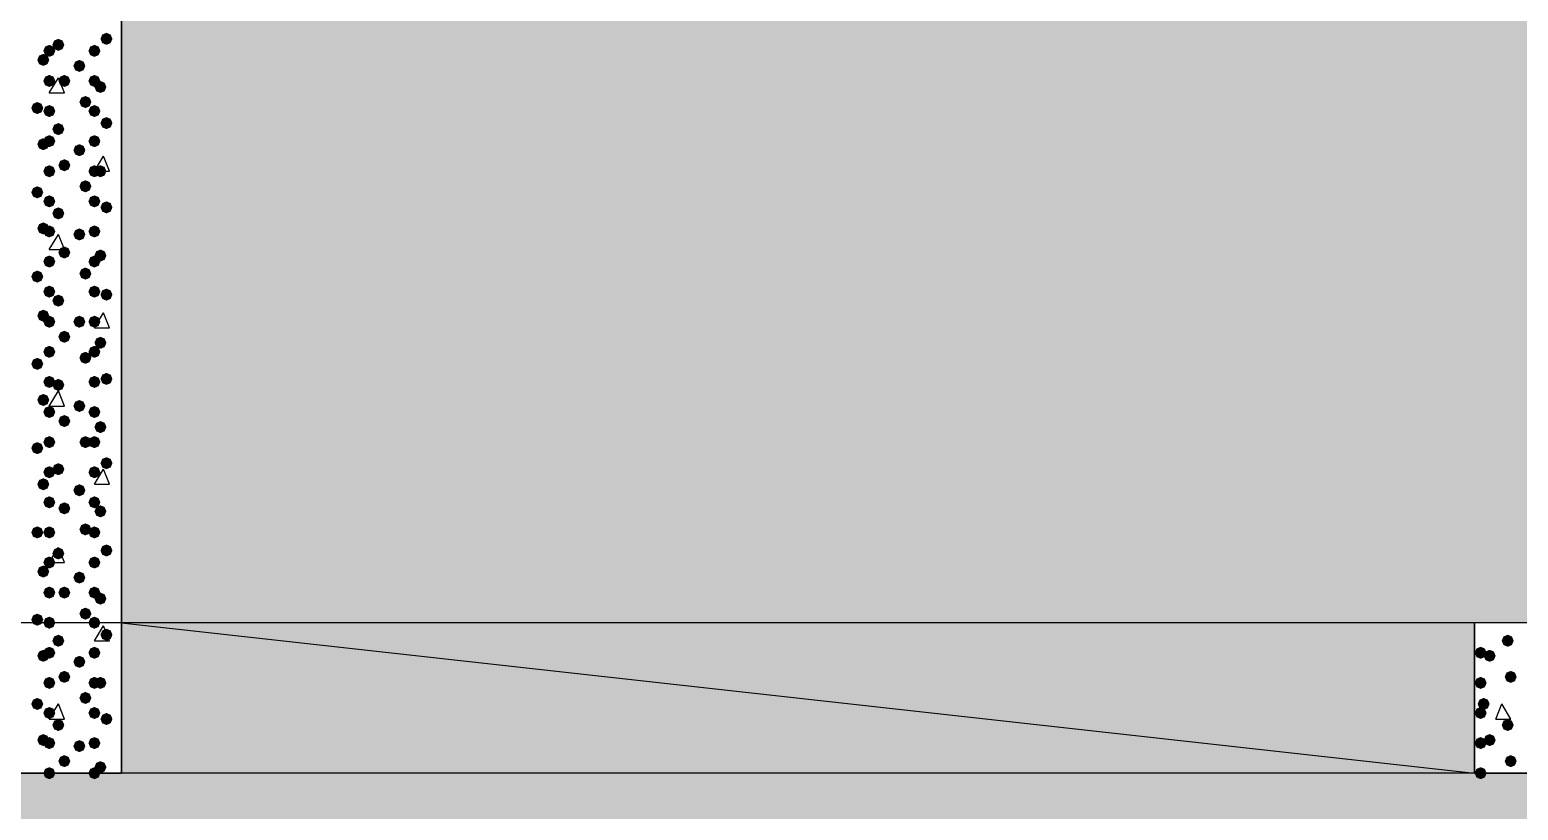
# Model space of a CAD drawing. Header units: millimetres. Extents: x 0 to 420, y 0 to 297.
# Drawn here: x 215.88 to 236.83, y 120.93 to 131.91 of the extents above; entities that cross this region are included whole.
import ezdxf

# ---------------------------------------------------------------- set-up
doc = ezdxf.new("R2010")
doc.units = ezdxf.units.MM
doc.layers.get('0').update_dxf_attribs({"linetype": 'CONTINUOUS'})

msp = doc.modelspace()

# ---------------------------------------------------------------- hatches: boundary and pattern name
at = {"true_color": 0x000008}
h = msp.add_hatch(color=0, dxfattribs=at)
h.paths.add_polyline_path([(378.544667, 142.621), (217.17, 142.621), (378.544667, 123.571)], flags=0)
h.paths.add_polyline_path([(217.17, 142.621), (378.544667, 123.571), (217.17, 123.571)], flags=0)
for points in [[(217.043, 131.783667), (217.018129, 131.723871), (216.958333, 131.699), (216.898538, 131.723871), (216.873667, 131.783667), (216.898537, 131.843462), (216.958333, 131.868333), (217.018129, 131.843463)], [(216.238667, 131.614333), (216.213796, 131.554537), (216.154, 131.529667), (216.094204, 131.554537), (216.069333, 131.614333), (216.094204, 131.674129), (216.154, 131.699), (216.213796, 131.674129)], [(216.365667, 131.699), (216.340796, 131.639204), (216.281, 131.614333), (216.221204, 131.639204), (216.196333, 131.699), (216.221204, 131.758796), (216.281, 131.783667), (216.340796, 131.758796)], [(216.873667, 131.614333), (216.848796, 131.554537), (216.789, 131.529667), (216.729204, 131.554537), (216.704333, 131.614333), (216.729204, 131.674129), (216.789, 131.699), (216.848796, 131.674129)], [(216.154, 131.487333), (216.129129, 131.427537), (216.069333, 131.402667), (216.009538, 131.427537), (215.984667, 131.487333), (216.009537, 131.547129), (216.069333, 131.572), (216.129129, 131.547129)], [(216.662, 131.402667), (216.637129, 131.342871), (216.577333, 131.318), (216.517538, 131.342871), (216.492667, 131.402667), (216.517537, 131.462462), (216.577333, 131.487333), (216.637129, 131.462463)], [(216.238667, 131.191), (216.213796, 131.131204), (216.154, 131.106333), (216.094204, 131.131204), (216.069333, 131.191), (216.094204, 131.250796), (216.154, 131.275667), (216.213796, 131.250796)], [(216.450333, 131.191), (216.425462, 131.131204), (216.365667, 131.106333), (216.305871, 131.131204), (216.281, 131.191), (216.305871, 131.250796), (216.365667, 131.275667), (216.425462, 131.250796)], [(216.873667, 131.191), (216.848796, 131.131204), (216.789, 131.106333), (216.729204, 131.131204), (216.704333, 131.191), (216.729204, 131.250796), (216.789, 131.275667), (216.848796, 131.250796)], [(216.958333, 131.106333), (216.933462, 131.046538), (216.873667, 131.021667), (216.813871, 131.046538), (216.789, 131.106333), (216.813871, 131.166129), (216.873667, 131.191), (216.933462, 131.166129)], [(216.746667, 130.894667), (216.721796, 130.834871), (216.662, 130.81), (216.602204, 130.834871), (216.577333, 130.894667), (216.602204, 130.954462), (216.662, 130.979333), (216.721796, 130.954463)], [(216.069333, 130.81), (216.044463, 130.750204), (215.984667, 130.725333), (215.924871, 130.750204), (215.9, 130.81), (215.924871, 130.869796), (215.984667, 130.894667), (216.044462, 130.869796)], [(216.238667, 130.767667), (216.213796, 130.707871), (216.154, 130.683), (216.094204, 130.707871), (216.069333, 130.767667), (216.094204, 130.827462), (216.154, 130.852333), (216.213796, 130.827463)], [(216.873667, 130.767667), (216.848796, 130.707871), (216.789, 130.683), (216.729204, 130.707871), (216.704333, 130.767667), (216.729204, 130.827462), (216.789, 130.852333), (216.848796, 130.827463)], [(216.365667, 130.513667), (216.340796, 130.453871), (216.281, 130.429), (216.221204, 130.453871), (216.196333, 130.513667), (216.221204, 130.573462), (216.281, 130.598333), (216.340796, 130.573463)], [(217.043, 130.598333), (217.018129, 130.538537), (216.958333, 130.513667), (216.898538, 130.538537), (216.873667, 130.598333), (216.898537, 130.658129), (216.958333, 130.683), (217.018129, 130.658129)], [(216.154, 130.302), (216.129129, 130.242204), (216.069333, 130.217333), (216.009538, 130.242204), (215.984667, 130.302), (216.009537, 130.361796), (216.069333, 130.386667), (216.129129, 130.361796)], [(216.238667, 130.344333), (216.213796, 130.284537), (216.154, 130.259667), (216.094204, 130.284537), (216.069333, 130.344333), (216.094204, 130.404129), (216.154, 130.429), (216.213796, 130.404129)], [(216.873667, 130.344333), (216.848796, 130.284537), (216.789, 130.259667), (216.729204, 130.284537), (216.704333, 130.344333), (216.729204, 130.404129), (216.789, 130.429), (216.848796, 130.404129)], [(216.662, 130.217333), (216.637129, 130.157537), (216.577333, 130.132667), (216.517538, 130.157537), (216.492667, 130.217333), (216.517537, 130.277129), (216.577333, 130.302), (216.637129, 130.277129)], [(216.238667, 129.921), (216.213796, 129.861204), (216.154, 129.836333), (216.094204, 129.861204), (216.069333, 129.921), (216.094204, 129.980796), (216.154, 130.005667), (216.213796, 129.980796)], [(216.450333, 130.005667), (216.425462, 129.945871), (216.365667, 129.921), (216.305871, 129.945871), (216.281, 130.005667), (216.305871, 130.065462), (216.365667, 130.090333), (216.425462, 130.065463)], [(216.873667, 129.921), (216.848796, 129.861204), (216.789, 129.836333), (216.729204, 129.861204), (216.704333, 129.921), (216.729204, 129.980796), (216.789, 130.005667), (216.848796, 129.980796)], [(216.958333, 129.921), (216.933462, 129.861204), (216.873667, 129.836333), (216.813871, 129.861204), (216.789, 129.921), (216.813871, 129.980796), (216.873667, 130.005667), (216.933462, 129.980796)], [(216.746667, 129.709333), (216.721796, 129.649537), (216.662, 129.624667), (216.602204, 129.649537), (216.577333, 129.709333), (216.602204, 129.769129), (216.662, 129.794), (216.721796, 129.769129)], [(216.069333, 129.624667), (216.044463, 129.564871), (215.984667, 129.54), (215.924871, 129.564871), (215.9, 129.624667), (215.924871, 129.684462), (215.984667, 129.709333), (216.044462, 129.684463)], [(216.238667, 129.497667), (216.213796, 129.437871), (216.154, 129.413), (216.094204, 129.437871), (216.069333, 129.497667), (216.094204, 129.557462), (216.154, 129.582333), (216.213796, 129.557463)], [(216.873667, 129.497667), (216.848796, 129.437871), (216.789, 129.413), (216.729204, 129.437871), (216.704333, 129.497667), (216.729204, 129.557462), (216.789, 129.582333), (216.848796, 129.557463)], [(216.365667, 129.328333), (216.340796, 129.268537), (216.281, 129.243667), (216.221204, 129.268537), (216.196333, 129.328333), (216.221204, 129.388129), (216.281, 129.413), (216.340796, 129.388129)], [(217.043, 129.413), (217.018129, 129.353204), (216.958333, 129.328333), (216.898538, 129.353204), (216.873667, 129.413), (216.898537, 129.472796), (216.958333, 129.497667), (217.018129, 129.472796)], [(216.154, 129.116667), (216.129129, 129.056871), (216.069333, 129.032), (216.009538, 129.056871), (215.984667, 129.116667), (216.009537, 129.176462), (216.069333, 129.201333), (216.129129, 129.176463)], [(216.238667, 129.074333), (216.213796, 129.014537), (216.154, 128.989667), (216.094204, 129.014537), (216.069333, 129.074333), (216.094204, 129.134129), (216.154, 129.159), (216.213796, 129.134129)], [(216.662, 129.032), (216.637129, 128.972204), (216.577333, 128.947333), (216.517538, 128.972204), (216.492667, 129.032), (216.517537, 129.091796), (216.577333, 129.116667), (216.637129, 129.091796)], [(216.873667, 129.074333), (216.848796, 129.014537), (216.789, 128.989667), (216.729204, 129.014537), (216.704333, 129.074333), (216.729204, 129.134129), (216.789, 129.159), (216.848796, 129.134129)], [(216.238667, 128.651), (216.213796, 128.591204), (216.154, 128.566333), (216.094204, 128.591204), (216.069333, 128.651), (216.094204, 128.710796), (216.154, 128.735667), (216.213796, 128.710796)], [(216.450333, 128.778), (216.425462, 128.718204), (216.365667, 128.693333), (216.305871, 128.718204), (216.281, 128.778), (216.305871, 128.837796), (216.365667, 128.862667), (216.425462, 128.837796)], [(216.873667, 128.651), (216.848796, 128.591204), (216.789, 128.566333), (216.729204, 128.591204), (216.704333, 128.651), (216.729204, 128.710796), (216.789, 128.735667), (216.848796, 128.710796)], [(216.958333, 128.735667), (216.933462, 128.675871), (216.873667, 128.651), (216.813871, 128.675871), (216.789, 128.735667), (216.813871, 128.795462), (216.873667, 128.820333), (216.933462, 128.795463)], [(216.069333, 128.439333), (216.044463, 128.379537), (215.984667, 128.354667), (215.924871, 128.379537), (215.9, 128.439333), (215.924871, 128.499129), (215.984667, 128.524), (216.044462, 128.499129)], [(216.746667, 128.481667), (216.721796, 128.421871), (216.662, 128.397), (216.602204, 128.421871), (216.577333, 128.481667), (216.602204, 128.541462), (216.662, 128.566333), (216.721796, 128.541463)], [(216.238667, 128.227667), (216.213796, 128.167871), (216.154, 128.143), (216.094204, 128.167871), (216.069333, 128.227667), (216.094204, 128.287462), (216.154, 128.312333), (216.213796, 128.287463)], [(216.873667, 128.227667), (216.848796, 128.167871), (216.789, 128.143), (216.729204, 128.167871), (216.704333, 128.227667), (216.729204, 128.287462), (216.789, 128.312333), (216.848796, 128.287463)], [(217.043, 128.185333), (217.018129, 128.125538), (216.958333, 128.100667), (216.898538, 128.125538), (216.873667, 128.185333), (216.898537, 128.245129), (216.958333, 128.27), (217.018129, 128.245129)], [(216.365667, 128.100667), (216.340796, 128.040871), (216.281, 128.016), (216.221204, 128.040871), (216.196333, 128.100667), (216.221204, 128.160462), (216.281, 128.185333), (216.340796, 128.160463)], [(216.154, 127.889), (216.129129, 127.829204), (216.069333, 127.804333), (216.009538, 127.829204), (215.984667, 127.889), (216.009537, 127.948796), (216.069333, 127.973667), (216.129129, 127.948796)], [(216.238667, 127.804333), (216.213796, 127.744537), (216.154, 127.719667), (216.094204, 127.744537), (216.069333, 127.804333), (216.094204, 127.864129), (216.154, 127.889), (216.213796, 127.864129)], [(216.662, 127.804333), (216.637129, 127.744537), (216.577333, 127.719667), (216.517538, 127.744537), (216.492667, 127.804333), (216.517537, 127.864129), (216.577333, 127.889), (216.637129, 127.864129)], [(216.873667, 127.804333), (216.848796, 127.744537), (216.789, 127.719667), (216.729204, 127.744537), (216.704333, 127.804333), (216.729204, 127.864129), (216.789, 127.889), (216.848796, 127.864129)], [(216.450333, 127.592667), (216.425462, 127.532871), (216.365667, 127.508), (216.305871, 127.532871), (216.281, 127.592667), (216.305871, 127.652462), (216.365667, 127.677333), (216.425462, 127.652463)], [(216.238667, 127.381), (216.213796, 127.321204), (216.154, 127.296333), (216.094204, 127.321204), (216.069333, 127.381), (216.094204, 127.440796), (216.154, 127.465667), (216.213796, 127.440796)], [(216.873667, 127.381), (216.848796, 127.321204), (216.789, 127.296333), (216.729204, 127.321204), (216.704333, 127.381), (216.729204, 127.440796), (216.789, 127.465667), (216.848796, 127.440796)], [(216.958333, 127.508), (216.933462, 127.448204), (216.873667, 127.423333), (216.813871, 127.448204), (216.789, 127.508), (216.813871, 127.567796), (216.873667, 127.592667), (216.933462, 127.567796)], [(216.069333, 127.211667), (216.044463, 127.151871), (215.984667, 127.127), (215.924871, 127.151871), (215.9, 127.211667), (215.924871, 127.271462), (215.984667, 127.296333), (216.044462, 127.271463)], [(216.746667, 127.296333), (216.721796, 127.236538), (216.662, 127.211667), (216.602204, 127.236538), (216.577333, 127.296333), (216.602204, 127.356129), (216.662, 127.381), (216.721796, 127.356129)], [(216.238667, 126.957667), (216.213796, 126.897871), (216.154, 126.873), (216.094204, 126.897871), (216.069333, 126.957667), (216.094204, 127.017462), (216.154, 127.042333), (216.213796, 127.017463)], [(216.365667, 126.915333), (216.340796, 126.855538), (216.281, 126.830667), (216.221204, 126.855538), (216.196333, 126.915333), (216.221204, 126.975129), (216.281, 127), (216.340796, 126.975129)], [(216.873667, 126.957667), (216.848796, 126.897871), (216.789, 126.873), (216.729204, 126.897871), (216.704333, 126.957667), (216.729204, 127.017462), (216.789, 127.042333), (216.848796, 127.017463)], [(217.043, 127), (217.018129, 126.940204), (216.958333, 126.915333), (216.898538, 126.940204), (216.873667, 127), (216.898537, 127.059796), (216.958333, 127.084667), (217.018129, 127.059796)], [(216.154, 126.703667), (216.129129, 126.643871), (216.069333, 126.619), (216.009538, 126.643871), (215.984667, 126.703667), (216.009537, 126.763462), (216.069333, 126.788333), (216.129129, 126.763463)], [(216.238667, 126.534333), (216.213796, 126.474537), (216.154, 126.449667), (216.094204, 126.474537), (216.069333, 126.534333), (216.094204, 126.594129), (216.154, 126.619), (216.213796, 126.594129)], [(216.662, 126.619), (216.637129, 126.559204), (216.577333, 126.534333), (216.517538, 126.559204), (216.492667, 126.619), (216.517537, 126.678796), (216.577333, 126.703667), (216.637129, 126.678796)], [(216.873667, 126.534333), (216.848796, 126.474537), (216.789, 126.449667), (216.729204, 126.474537), (216.704333, 126.534333), (216.729204, 126.594129), (216.789, 126.619), (216.848796, 126.594129)], [(216.450333, 126.407333), (216.425462, 126.347537), (216.365667, 126.322667), (216.305871, 126.347537), (216.281, 126.407333), (216.305871, 126.467129), (216.365667, 126.492), (216.425462, 126.467129)], [(216.958333, 126.322667), (216.933462, 126.262871), (216.873667, 126.238), (216.813871, 126.262871), (216.789, 126.322667), (216.813871, 126.382462), (216.873667, 126.407333), (216.933462, 126.382463)], [(216.238667, 126.111), (216.213796, 126.051204), (216.154, 126.026333), (216.094204, 126.051204), (216.069333, 126.111), (216.094204, 126.170796), (216.154, 126.195667), (216.213796, 126.170796)], [(216.746667, 126.111), (216.721796, 126.051204), (216.662, 126.026333), (216.602204, 126.051204), (216.577333, 126.111), (216.602204, 126.170796), (216.662, 126.195667), (216.721796, 126.170796)], [(216.873667, 126.111), (216.848796, 126.051204), (216.789, 126.026333), (216.729204, 126.051204), (216.704333, 126.111), (216.729204, 126.170796), (216.789, 126.195667), (216.848796, 126.170796)], [(216.069333, 126.026333), (216.044463, 125.966537), (215.984667, 125.941667), (215.924871, 125.966537), (215.9, 126.026333), (215.924871, 126.086129), (215.984667, 126.111), (216.044462, 126.086129)], [(216.238667, 125.687667), (216.213796, 125.627871), (216.154, 125.603), (216.094204, 125.627871), (216.069333, 125.687667), (216.094204, 125.747462), (216.154, 125.772333), (216.213796, 125.747463)], [(216.365667, 125.73), (216.340796, 125.670204), (216.281, 125.645333), (216.221204, 125.670204), (216.196333, 125.73), (216.221204, 125.789796), (216.281, 125.814667), (216.340796, 125.789796)], [(216.873667, 125.687667), (216.848796, 125.627871), (216.789, 125.603), (216.729204, 125.627871), (216.704333, 125.687667), (216.729204, 125.747462), (216.789, 125.772333), (216.848796, 125.747463)], [(217.043, 125.814667), (217.018129, 125.754871), (216.958333, 125.73), (216.898538, 125.754871), (216.873667, 125.814667), (216.898537, 125.874462), (216.958333, 125.899333), (217.018129, 125.874463)], [(216.154, 125.518333), (216.129129, 125.458537), (216.069333, 125.433667), (216.009538, 125.458537), (215.984667, 125.518333), (216.009537, 125.578129), (216.069333, 125.603), (216.129129, 125.578129)], [(216.238667, 125.264333), (216.213796, 125.204537), (216.154, 125.179667), (216.094204, 125.204537), (216.069333, 125.264333), (216.094204, 125.324129), (216.154, 125.349), (216.213796, 125.324129)], [(216.662, 125.433667), (216.637129, 125.373871), (216.577333, 125.349), (216.517538, 125.373871), (216.492667, 125.433667), (216.517537, 125.493462), (216.577333, 125.518333), (216.637129, 125.493463)], [(216.873667, 125.264333), (216.848796, 125.204537), (216.789, 125.179667), (216.729204, 125.204537), (216.704333, 125.264333), (216.729204, 125.324129), (216.789, 125.349), (216.848796, 125.324129)], [(216.450333, 125.179667), (216.425462, 125.119871), (216.365667, 125.095), (216.305871, 125.119871), (216.281, 125.179667), (216.305871, 125.239462), (216.365667, 125.264333), (216.425462, 125.239463)], [(216.958333, 125.137333), (216.933462, 125.077538), (216.873667, 125.052667), (216.813871, 125.077538), (216.789, 125.137333), (216.813871, 125.197129), (216.873667, 125.222), (216.933462, 125.197129)], [(216.069333, 124.841), (216.044463, 124.781204), (215.984667, 124.756333), (215.924871, 124.781204), (215.9, 124.841), (215.924871, 124.900796), (215.984667, 124.925667), (216.044462, 124.900796)], [(216.238667, 124.841), (216.213796, 124.781204), (216.154, 124.756333), (216.094204, 124.781204), (216.069333, 124.841), (216.094204, 124.900796), (216.154, 124.925667), (216.213796, 124.900796)], [(216.746667, 124.883333), (216.721796, 124.823537), (216.662, 124.798667), (216.602204, 124.823537), (216.577333, 124.883333), (216.602204, 124.943129), (216.662, 124.968), (216.721796, 124.943129)], [(216.873667, 124.841), (216.848796, 124.781204), (216.789, 124.756333), (216.729204, 124.781204), (216.704333, 124.841), (216.729204, 124.900796), (216.789, 124.925667), (216.848796, 124.900796)], [(216.238667, 124.417667), (216.213796, 124.357871), (216.154, 124.333), (216.094204, 124.357871), (216.069333, 124.417667), (216.094204, 124.477462), (216.154, 124.502333), (216.213796, 124.477463)], [(216.365667, 124.544667), (216.340796, 124.484871), (216.281, 124.46), (216.221204, 124.484871), (216.196333, 124.544667), (216.221204, 124.604462), (216.281, 124.629333), (216.340796, 124.604463)], [(216.873667, 124.417667), (216.848796, 124.357871), (216.789, 124.333), (216.729204, 124.357871), (216.704333, 124.417667), (216.729204, 124.477462), (216.789, 124.502333), (216.848796, 124.477463)], [(217.043, 124.587), (217.018129, 124.527204), (216.958333, 124.502333), (216.898538, 124.527204), (216.873667, 124.587), (216.898537, 124.646796), (216.958333, 124.671667), (217.018129, 124.646796)], [(216.154, 124.290667), (216.129129, 124.230871), (216.069333, 124.206), (216.009538, 124.230871), (215.984667, 124.290667), (216.009537, 124.350462), (216.069333, 124.375333), (216.129129, 124.350463)], [(216.662, 124.206), (216.637129, 124.146204), (216.577333, 124.121333), (216.517538, 124.146204), (216.492667, 124.206), (216.517537, 124.265796), (216.577333, 124.290667), (216.637129, 124.265796)], [(216.238667, 123.994333), (216.213796, 123.934537), (216.154, 123.909667), (216.094204, 123.934537), (216.069333, 123.994333), (216.094204, 124.054129), (216.154, 124.079), (216.213796, 124.054129)], [(216.450333, 123.994333), (216.425462, 123.934537), (216.365667, 123.909667), (216.305871, 123.934537), (216.281, 123.994333), (216.305871, 124.054129), (216.365667, 124.079), (216.425462, 124.054129)], [(216.873667, 123.994333), (216.848796, 123.934537), (216.789, 123.909667), (216.729204, 123.934537), (216.704333, 123.994333), (216.729204, 124.054129), (216.789, 124.079), (216.848796, 124.054129)], [(216.958333, 123.909667), (216.933462, 123.849871), (216.873667, 123.825), (216.813871, 123.849871), (216.789, 123.909667), (216.813871, 123.969462), (216.873667, 123.994333), (216.933462, 123.969463)], [(216.069333, 123.613333), (216.044463, 123.553538), (215.984667, 123.528667), (215.924871, 123.553538), (215.9, 123.613333), (215.924871, 123.673129), (215.984667, 123.698), (216.044462, 123.673129)], [(216.238667, 123.571), (216.213796, 123.511204), (216.154, 123.486333), (216.094204, 123.511204), (216.069333, 123.571), (216.094204, 123.630796), (216.154, 123.655667), (216.213796, 123.630796)], [(216.746667, 123.698), (216.721796, 123.638204), (216.662, 123.613333), (216.602204, 123.638204), (216.577333, 123.698), (216.602204, 123.757796), (216.662, 123.782667), (216.721796, 123.757796)], [(216.873667, 123.571), (216.848796, 123.511204), (216.789, 123.486333), (216.729204, 123.511204), (216.704333, 123.571), (216.729204, 123.630796), (216.789, 123.655667), (216.848796, 123.630796)]]:
    msp.add_hatch(color=0, dxfattribs=at).paths.add_polyline_path(points, flags=0)
at = {"true_color": 0x000007}
for points in [[(217.043, 123.401667), (217.018129, 123.341871), (216.958333, 123.317), (216.898538, 123.341871), (216.873667, 123.401667), (216.898537, 123.461462), (216.958333, 123.486333), (217.018129, 123.461463)], [(216.238667, 123.147667), (216.213796, 123.087871), (216.154, 123.063), (216.094204, 123.087871), (216.069333, 123.147667), (216.094204, 123.207462), (216.154, 123.232333), (216.213796, 123.207463)], [(216.365667, 123.317), (216.340796, 123.257204), (216.281, 123.232333), (216.221204, 123.257204), (216.196333, 123.317), (216.221204, 123.376796), (216.281, 123.401667), (216.340796, 123.376796)], [(216.873667, 123.147667), (216.848796, 123.087871), (216.789, 123.063), (216.729204, 123.087871), (216.704333, 123.147667), (216.729204, 123.207462), (216.789, 123.232333), (216.848796, 123.207463)], [(236.389333, 123.147667), (236.364463, 123.087871), (236.304667, 123.063), (236.244871, 123.087871), (236.22, 123.147667), (236.244871, 123.207462), (236.304667, 123.232333), (236.364462, 123.207463)], [(236.770333, 123.317), (236.745462, 123.257204), (236.685667, 123.232333), (236.625871, 123.257204), (236.601, 123.317), (236.625871, 123.376796), (236.685667, 123.401667), (236.745462, 123.376796)], [(216.154, 123.105333), (216.129129, 123.045538), (216.069333, 123.020667), (216.009538, 123.045538), (215.984667, 123.105333), (216.009537, 123.165129), (216.069333, 123.19), (216.129129, 123.165129)], [(216.662, 123.020667), (216.637129, 122.960871), (216.577333, 122.936), (216.517538, 122.960871), (216.492667, 123.020667), (216.517537, 123.080462), (216.577333, 123.105333), (216.637129, 123.080463)], [(236.516333, 123.105333), (236.491462, 123.045538), (236.431667, 123.020667), (236.371871, 123.045538), (236.347, 123.105333), (236.371871, 123.165129), (236.431667, 123.19), (236.491462, 123.165129)], [(216.238667, 122.724333), (216.213796, 122.664537), (216.154, 122.639667), (216.094204, 122.664537), (216.069333, 122.724333), (216.094204, 122.784129), (216.154, 122.809), (216.213796, 122.784129)], [(216.450333, 122.809), (216.425462, 122.749204), (216.365667, 122.724333), (216.305871, 122.749204), (216.281, 122.809), (216.305871, 122.868796), (216.365667, 122.893667), (216.425462, 122.868796)], [(216.873667, 122.724333), (216.848796, 122.664537), (216.789, 122.639667), (216.729204, 122.664537), (216.704333, 122.724333), (216.729204, 122.784129), (216.789, 122.809), (216.848796, 122.784129)], [(216.958333, 122.724333), (216.933462, 122.664537), (216.873667, 122.639667), (216.813871, 122.664537), (216.789, 122.724333), (216.813871, 122.784129), (216.873667, 122.809), (216.933462, 122.784129)], [(236.389333, 122.724333), (236.364463, 122.664537), (236.304667, 122.639667), (236.244871, 122.664537), (236.22, 122.724333), (236.244871, 122.784129), (236.304667, 122.809), (236.364462, 122.784129)], [(236.812667, 122.809), (236.787796, 122.749204), (236.728, 122.724333), (236.668204, 122.749204), (236.643333, 122.809), (236.668204, 122.868796), (236.728, 122.893667), (236.787796, 122.868796)], [(216.746667, 122.512667), (216.721796, 122.452871), (216.662, 122.428), (216.602204, 122.452871), (216.577333, 122.512667), (216.602204, 122.572462), (216.662, 122.597333), (216.721796, 122.572463)], [(216.069333, 122.428), (216.044463, 122.368204), (215.984667, 122.343333), (215.924871, 122.368204), (215.9, 122.428), (215.924871, 122.487796), (215.984667, 122.512667), (216.044462, 122.487796)], [(216.238667, 122.301), (216.213796, 122.241204), (216.154, 122.216333), (216.094204, 122.241204), (216.069333, 122.301), (216.094204, 122.360796), (216.154, 122.385667), (216.213796, 122.360796)], [(216.873667, 122.301), (216.848796, 122.241204), (216.789, 122.216333), (216.729204, 122.241204), (216.704333, 122.301), (216.729204, 122.360796), (216.789, 122.385667), (216.848796, 122.360796)], [(236.389333, 122.301), (236.364463, 122.241204), (236.304667, 122.216333), (236.244871, 122.241204), (236.22, 122.301), (236.244871, 122.360796), (236.304667, 122.385667), (236.364462, 122.360796)], [(236.431667, 122.428), (236.406796, 122.368204), (236.347, 122.343333), (236.287204, 122.368204), (236.262333, 122.428), (236.287204, 122.487796), (236.347, 122.512667), (236.406796, 122.487796)], [(216.365667, 122.131667), (216.340796, 122.071871), (216.281, 122.047), (216.221204, 122.071871), (216.196333, 122.131667), (216.221204, 122.191462), (216.281, 122.216333), (216.340796, 122.191463)], [(217.043, 122.216333), (217.018129, 122.156537), (216.958333, 122.131667), (216.898538, 122.156537), (216.873667, 122.216333), (216.898537, 122.276129), (216.958333, 122.301), (217.018129, 122.276129)], [(236.770333, 122.131667), (236.745462, 122.071871), (236.685667, 122.047), (236.625871, 122.071871), (236.601, 122.131667), (236.625871, 122.191462), (236.685667, 122.216333), (236.745462, 122.191463)], [(216.154, 121.92), (216.129129, 121.860204), (216.069333, 121.835333), (216.009538, 121.860204), (215.984667, 121.92), (216.009537, 121.979796), (216.069333, 122.004667), (216.129129, 121.979796)], [(216.238667, 121.877667), (216.213796, 121.817871), (216.154, 121.793), (216.094204, 121.817871), (216.069333, 121.877667), (216.094204, 121.937462), (216.154, 121.962333), (216.213796, 121.937463)], [(216.873667, 121.877667), (216.848796, 121.817871), (216.789, 121.793), (216.729204, 121.817871), (216.704333, 121.877667), (216.729204, 121.937462), (216.789, 121.962333), (216.848796, 121.937463)], [(236.389333, 121.877667), (236.364463, 121.817871), (236.304667, 121.793), (236.244871, 121.817871), (236.22, 121.877667), (236.244871, 121.937462), (236.304667, 121.962333), (236.364462, 121.937463)], [(236.516333, 121.92), (236.491462, 121.860204), (236.431667, 121.835333), (236.371871, 121.860204), (236.347, 121.92), (236.371871, 121.979796), (236.431667, 122.004667), (236.491462, 121.979796)], [(216.662, 121.835333), (216.637129, 121.775538), (216.577333, 121.750667), (216.517538, 121.775538), (216.492667, 121.835333), (216.517537, 121.895129), (216.577333, 121.92), (216.637129, 121.895129)], [(216.450333, 121.623667), (216.425462, 121.563871), (216.365667, 121.539), (216.305871, 121.563871), (216.281, 121.623667), (216.305871, 121.683462), (216.365667, 121.708333), (216.425462, 121.683463)], [(216.958333, 121.539), (216.933462, 121.479204), (216.873667, 121.454333), (216.813871, 121.479204), (216.789, 121.539), (216.813871, 121.598796), (216.873667, 121.623667), (216.933462, 121.598796)], [(236.812667, 121.623667), (236.787796, 121.563871), (236.728, 121.539), (236.668204, 121.563871), (236.643333, 121.623667), (236.668204, 121.683462), (236.728, 121.708333), (236.787796, 121.683463)], [(216.238667, 121.454333), (216.213796, 121.394537), (216.154, 121.369667), (216.094204, 121.394537), (216.069333, 121.454333), (216.094204, 121.514129), (216.154, 121.539), (216.213796, 121.514129)], [(216.873667, 121.454333), (216.848796, 121.394537), (216.789, 121.369667), (216.729204, 121.394537), (216.704333, 121.454333), (216.729204, 121.514129), (216.789, 121.539), (216.848796, 121.514129)], [(236.389333, 121.454333), (236.364463, 121.394537), (236.304667, 121.369667), (236.244871, 121.394537), (236.22, 121.454333), (236.244871, 121.514129), (236.304667, 121.539), (236.364462, 121.514129)]]:
    msp.add_hatch(color=0, dxfattribs=at).paths.add_polyline_path(points, flags=0)
at = {"true_color": 0x000008}
h = msp.add_hatch(color=0, dxfattribs=at)
h.paths.add_polyline_path([(236.22, 123.571), (217.17, 123.571), (236.22, 121.454333)], flags=0)
h.paths.add_polyline_path([(217.17, 123.571), (236.22, 121.454333), (217.17, 121.454333)], flags=0)
h = msp.add_hatch(color=0, dxfattribs=at)
h.paths.add_polyline_path([(378.544667, 121.454333), (32.469667, 121.454333), (378.544667, 102.362)], flags=0)
h.paths.add_polyline_path([(32.469667, 121.454333), (378.544667, 102.362), (32.469667, 102.362)], flags=0)

# ---------------------------------------------------------------- linework, layer by layer
at = {"color": 0, "true_color": 0x000007}
for points in [[(31.369, 142.621), (31.369, 165.946667), (379.603, 165.946667), (379.603, 142.621), (217.17, 142.621), (217.17, 121.454333), (193.844333, 121.454333), (193.844333, 142.621)], [(31.369, 142.621), (31.369, 165.946667), (379.603, 165.946667), (379.603, 142.621), (217.17, 142.621), (217.17, 121.454333), (193.844333, 121.454333), (193.844333, 142.621)], [(215.053333, 123.571), (215.053333, 121.454333), (217.17, 121.454333), (217.17, 123.571)], [(236.22, 123.571), (236.22, 121.454333), (238.336667, 121.454333), (238.336667, 123.571)]]:
    msp.add_lwpolyline(points, close=True, dxfattribs=at)
at = {"color": 0, "true_color": 0x000008}
for points in [[(217.17, 142.621), (378.544667, 123.571), (217.17, 123.571)], [(236.22, 123.571), (217.17, 123.571), (236.22, 121.454333)], [(217.17, 123.571), (236.22, 121.454333), (217.17, 121.454333)], [(378.544667, 121.454333), (32.469667, 121.454333), (378.544667, 102.362)]]:
    msp.add_lwpolyline(points, close=True, dxfattribs=at)
at = {"color": 0, "true_color": 0x000007}
for points in [[(217.17, 123.571), (217.17, 142.621)], [(216.789, 123.317), (216.916, 123.528667)], [(217.000667, 123.317), (216.916, 123.528667)], [(216.789, 123.317), (217.000667, 123.317)], [(216.154, 122.216333), (216.281, 122.428)], [(216.365667, 122.216333), (216.281, 122.428)], [(236.516333, 122.216333), (236.601, 122.428)], [(236.728, 122.216333), (236.601, 122.428)], [(216.154, 122.216333), (216.365667, 122.216333)], [(236.516333, 122.216333), (236.728, 122.216333)]]:
    msp.add_lwpolyline(points, dxfattribs=at)
at = {"color": 0, "true_color": 0x000008}
for points in [[(216.154, 131.021667), (216.281, 131.233333)], [(216.365667, 131.021667), (216.281, 131.233333)], [(216.154, 131.021667), (216.365667, 131.021667)], [(216.789, 129.921), (216.916, 130.132667)], [(217.000667, 129.921), (216.916, 130.132667)], [(216.789, 129.921), (217.000667, 129.921)], [(216.154, 128.820333), (216.281, 129.032)], [(216.365667, 128.820333), (216.281, 129.032)], [(216.154, 128.820333), (216.365667, 128.820333)], [(216.789, 127.719667), (216.916, 127.931333)], [(217.000667, 127.719667), (216.916, 127.931333)], [(216.789, 127.719667), (217.000667, 127.719667)], [(216.154, 126.619), (216.281, 126.830667)], [(216.365667, 126.619), (216.281, 126.830667)], [(216.154, 126.619), (216.365667, 126.619)], [(216.789, 125.518333), (216.916, 125.73)], [(217.000667, 125.518333), (216.916, 125.73)], [(216.789, 125.518333), (217.000667, 125.518333)], [(216.154, 124.417667), (216.281, 124.629333)], [(216.365667, 124.417667), (216.281, 124.629333)], [(216.154, 124.417667), (216.365667, 124.417667)]]:
    msp.add_lwpolyline(points, dxfattribs=at)

doc.saveas('drawing.dxf')
